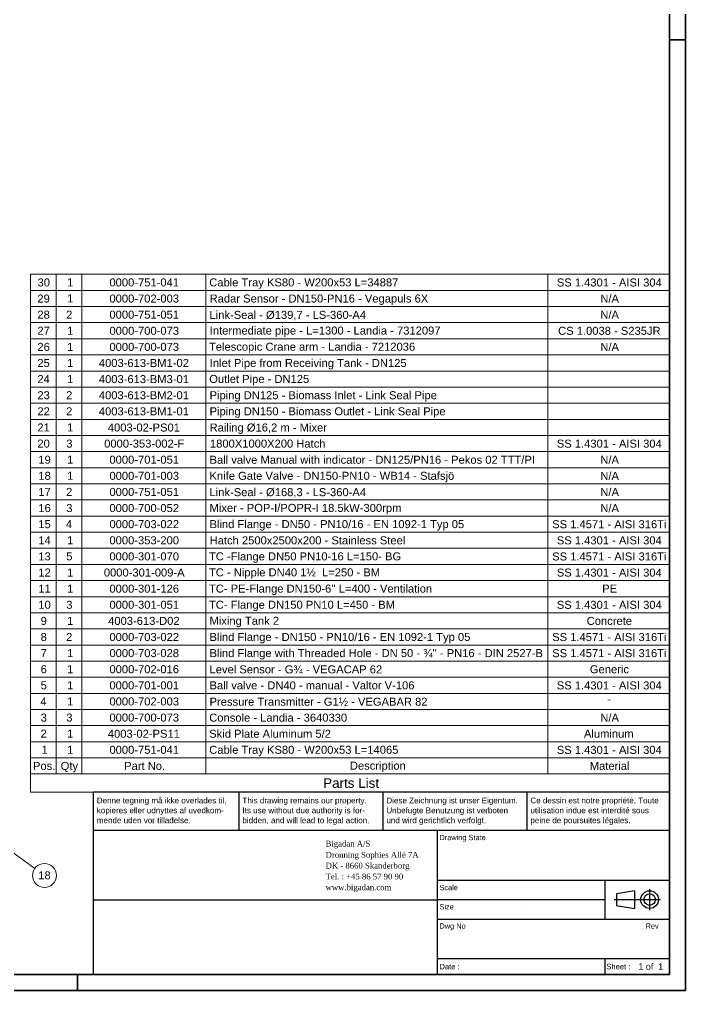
# Model space of a CAD drawing. Header units: millimetres. Extents: x 0 to 42050, y 0 to 29700.
# Drawn here: x 31641 to 42050, y 0 to 15171 of the extents above; entities that cross this region are included whole.
import ezdxf
from ezdxf.enums import TextEntityAlignment as Align

# ---------------------------------------------------------------- set-up
doc = ezdxf.new("R2018")
doc.units = ezdxf.units.MM
doc.header["$LTSCALE"] = 50
doc.layers.get('0').update_dxf_attribs({"lineweight": 18})
for name, color, linetype, lineweight in [('Border', 7, 'Continuous', 35), ('Symbol', 7, 'Continuous', 18), ('Title', 7, 'Continuous', 25)]:
    doc.layers.add(name, color=color, linetype=linetype, lineweight=lineweight)
doc.styles.add('Note Text', font='arial.ttf')
doc.styles.get("Standard").update_dxf_attribs({"font": 'arial.ttf'})
doc.styles.add('Text Style150', font='arial.ttf')
doc.styles.add('Text Style72', font='arial.ttf')
doc.styles.add('Text Style85', font='times.ttf')
doc.styles.add('Title', font='arial.ttf')
doc.styles.add('Title150', font='arial.ttf')
doc.styles.add('Title200', font='arial.ttf')

# ---------------------------------------------------------------- blocks, each defined once
blk = doc.blocks.new('Borders Bigadan Border')
at = {"layer": 'Border'}
for p, q in [((841, 594), (841, 0)), ((836, 5), (836, 589)), ((841, 297), (836, 297)), ((20, 5), (836, 5)), ((651, 5), (651, 0)), ((841, 0), (0, 0))]:
    blk.add_line(p, q, dxfattribs=at)
blk = doc.blocks.new('Title Blocks Title')
at = {"layer": 'Title'}
for p, q in [((205, 62), (25, 62)), ((25, 50), (25, 62)), ((70.5, 50), (70.5, 62)), ((115.5, 50), (115.5, 62)), ((160.5, 50), (160.5, 62)), ((205, 50), (25, 50)), ((25, 5), (25, 50)), ((132.5, 5), (132.5, 50)), ((205, 34.36), (132.5, 34.36)), ((184.74, 34.36), (184.74, 22.36)), ((25, 28.36), (132.5, 28.36)), ((184.74, 28.36), (132.5, 28.36)), ((132.5, 22.36), (205, 22.36)), ((132.5, 10), (205, 10)), ((184.74, 10), (184.74, 5))]:
    blk.add_line(p, q, dxfattribs=at)
at = {"layer": 'Title', "lineweight": 25}
for p, q in [((194.05, 31.19), (188.45, 30.23)), ((194.05, 31.19), (194.05, 25.67)), ((198.77, 31.7), (198.77, 25.16)), ((187.65, 28.43), (202.19, 28.43)), ((188.45, 30.23), (188.45, 26.63)), ((188.45, 26.63), (194.05, 25.67))]:
    blk.add_line(p, q, dxfattribs=at)
for radius in [2.76, 1.8]:
    blk.add_circle((198.77, 28.43), radius, dxfattribs=at)
at = {"layer": 'Title'}
for s, height, style, p in [('Denne tegning må ikke overlades til,', 1.8, 'Text Style72', (26, 58.5)), ('This drawing remains our property.', 1.8, 'Text Style72', (71.5, 58.5)), ('Diese Zeichnung ist unser Eigentum.', 1.8, 'Text Style72', (116.5, 58.5)), ('Ce dessin est notre propriété. Toute', 1.8, 'Text Style72', (161.5, 58.5)), ('kopieres eller udnyttes af uvedkom-', 1.8, 'Text Style72', (26, 55.4)), ('Its use without due authority is for-', 1.8, 'Text Style72', (71.5, 55.4)), ('Unbefugte Benutzung ist verboten', 1.8, 'Text Style72', (116.5, 55.4)), ('utilisation indue est interdité sous', 1.8, 'Text Style72', (161.5, 55.4)), ('mende uden vor tilladelse.', 1.8, 'Text Style72', (26, 52.3)), ('bidden, and will lead to legal action.', 1.8, 'Text Style72', (71.5, 52.3)), ('und wird gerichtlich verfolgt.', 1.8, 'Text Style72', (116.5, 52.3)), ('peine de poursuites légales.', 1.8, 'Text Style72', (161.5, 52.3)), ('Drawing State', 1.65, 'Title150', (133.08, 47)), ('Bigadan A/S', 1.8, 'Text Style85', (97.5, 45.01)), ('Dronning Sophies Allé 7A', 1.8, 'Text Style85', (97.5, 41.51)), ('DK - 8660 Skanderborg', 1.8, 'Text Style85', (97.5, 38.13)), ('Tel. : +45 86 57 90 90', 1.8, 'Text Style85', (97.5, 34.74)), ('www.bigadan.com', 1.8, 'Text Style85', (97.5, 31.36)), ('Scale', 1.65, 'Title150', (133.08, 31.36)), ('Size', 1.65, 'Title150', (133.08, 25.36)), ('Dwg No', 1.65, 'Title150', (133.08, 19.36)), ('Rev', 1.65, 'Title150', (197.5, 19.36))]:
    blk.add_text(s, height=height, dxfattribs=dict(at, style=style)).set_placement(p)
at = {"layer": 'Title', "style": 'Text Style150'}
for s, p in [('Date :', (133.08, 7.5)), ('Sheet :', (185.24, 7.5))]:
    blk.add_text(s, height=1.7, dxfattribs=at).set_placement(p, align=Align.MIDDLE_LEFT)
at = {"layer": 'Title', "style": 'Title200'}
blk.add_text('1 of  1', height=2, dxfattribs=at).set_placement((203, 7.5), align=Align.MIDDLE_RIGHT)
at = {"layer": 'Title', "color": 1, "true_color": 0xff0000, "insert": (169, 47.68), "char_height": 2.5, "width": 40, "attachment_point": 5, "style": 'Note Text'}
blk.add_mtext('\\fArial|b0|i0; ', dxfattribs=at)
at = {"layer": 'Title', "color": 1, "lineweight": 5, "true_color": 0xff0000, "flags": 253}
blk.add_attdef('STATUS', text='', height=6.2, dxfattribs=at).set_placement((169, 40.36), align=Align.MIDDLE_CENTER)
at = {"layer": 'Title', "lineweight": 30, "flags": 104}
for tag, height, p in [('Initial_View_Scale', 2.39, (158.62, 31.36)), ('Sheet_Size', 2.4, (158.62, 25.36)), ('REVISION_NUMBER', 3.5, (200, 15)), ('CREATION_DATE', 2, (157.5, 7.5))]:
    blk.add_attdef(tag, text='', height=height, dxfattribs=at).set_placement(p, align=Align.MIDDLE_CENTER)
for tag, p in [('PROJECT', (27.5, 24.3)), ('TITLE', (27.5, 17.3)), ('DESCRIPTION', (27.5, 10.3))]:
    blk.add_attdef(tag, text='', height=2.8, dxfattribs=at).set_placement(p, align=Align.TOP_LEFT)
blk.add_attdef('PART_NUMBER', text='', height=3.5, dxfattribs=at).set_placement((135.5, 15), align=Align.MIDDLE_LEFT)
blk = doc.blocks.new('Parts List')
at = {"layer": 'Symbol'}
for p, q in [((836, 223.78), (636.27, 223.78)), ((636.27, 223.78), (636.27, 72.72)), ((644.27, 223.78), (644.27, 72.72)), ((652.27, 223.78), (652.27, 72.72)), ((691.06, 223.78), (691.06, 72.72)), ((798, 223.78), (798, 72.72)), ((836, 223.78), (836, 72.72)), ((836, 218.75), (636.27, 218.75)), ((836, 213.71), (636.27, 213.71)), ((836, 208.68), (636.27, 208.68)), ((836, 203.64), (636.27, 203.64)), ((836, 198.61), (636.27, 198.61)), ((836, 193.57), (636.27, 193.57)), ((836, 188.54), (636.27, 188.54)), ((836, 183.5), (636.27, 183.5)), ((836, 178.46), (636.27, 178.46)), ((836, 173.43), (636.27, 173.43)), ((836, 168.39), (636.27, 168.39)), ((836, 163.36), (636.27, 163.36)), ((836, 158.32), (636.27, 158.32)), ((836, 153.29), (636.27, 153.29)), ((836, 148.25), (636.27, 148.25)), ((836, 143.22), (636.27, 143.22)), ((836, 138.18), (636.27, 138.18)), ((836, 133.14), (636.27, 133.14)), ((836, 128.11), (636.27, 128.11)), ((836, 123.07), (636.27, 123.07)), ((836, 118.04), (636.27, 118.04)), ((836, 113), (636.27, 113)), ((836, 107.97), (636.27, 107.97)), ((836, 102.93), (636.27, 102.93)), ((836, 97.9), (636.27, 97.9)), ((836, 92.86), (636.27, 92.86)), ((836, 87.82), (636.27, 87.82)), ((836, 82.79), (636.27, 82.79)), ((836, 77.75), (636.27, 77.75)), ((836, 72.72), (636.27, 72.72)), ((636.27, 67.68), (636.27, 72.72)), ((644.27, 67.68), (644.27, 72.72)), ((652.27, 67.68), (652.27, 72.72)), ((691.06, 67.68), (691.06, 72.72)), ((798, 67.68), (798, 72.72)), ((836, 67.68), (836, 72.72)), ((636.27, 62), (636.27, 67.68)), ((836, 67.68), (636.27, 67.68)), ((836, 62), (836, 67.68)), ((836, 62), (636.27, 62))]:
    blk.add_line(p, q, dxfattribs=at)
at = {"layer": 'Symbol', "color": 7, "attachment_point": 7}
for s, insert, char_height, style in [('30', (638.48, 219.97), 2.5, 'Note Text'), ('1', (647.7, 220.01), 2.5, 'Note Text'), ('0000-751-041', (660.95, 219.97), 2.5, 'Note Text'), ('Cable Tray KS80 - W200x53 L=34887', (692.14, 219.26), 2.5, 'Note Text'), ('SS 1.4301 - AISI 304', (800.76, 219.95), 2.5, 'Note Text'), ('29', (638.43, 214.93), 2.5, 'Note Text'), ('1', (647.7, 214.98), 2.5, 'Note Text'), ('0000-702-003', (660.95, 214.93), 2.5, 'Note Text'), ('Radar Sensor - DN150-PN16 - Vegapuls 6X', (692.25, 214.22), 2.5, 'Note Text'), ('N/A', (814.36, 214.92), 2.5, 'Note Text'), ('28', (638.43, 209.9), 2.5, 'Note Text'), ('2', (647.41, 209.94), 2.5, 'Note Text'), ('0000-751-051', (660.95, 209.9), 2.5, 'Note Text'), ('Link-Seal - Ø139,7 - LS-360-A4', (692.23, 209.4), 2.5, 'Note Text'), ('N/A', (814.36, 209.88), 2.5, 'Note Text'), ('27', (638.43, 204.9), 2.5, 'Note Text'), ('1', (647.7, 204.9), 2.5, 'Note Text'), ('0000-700-073', (660.95, 204.86), 2.5, 'Note Text'), ('Intermediate pipe - L=1300 - Landia - 7312097', (692.3, 204.21), 2.5, 'Note Text'), ('CS 1.0038 - S235JR', (801.17, 204.85), 2.5, 'Note Text'), ('26', (638.43, 199.83), 2.5, 'Note Text'), ('1', (647.7, 199.87), 2.5, 'Note Text'), ('0000-700-073', (660.95, 199.83), 2.5, 'Note Text'), ('Telescopic Crane arm - Landia - 7212036', (692.05, 199.16), 2.5, 'Note Text'), ('N/A', (814.36, 199.81), 2.5, 'Note Text'), ('25', (638.43, 194.79), 2.5, 'Note Text'), ('1', (647.7, 194.83), 2.5, 'Note Text'), ('4003-613-BM1-02', (657.64, 194.79), 2.5, 'Note Text'), ('Inlet Pipe from Receiving Tank - DN125', (692.3, 194.08), 2.5, 'Note Text'), ('24', (638.43, 189.8), 2.5, 'Note Text'), ('1', (647.7, 189.8), 2.5, 'Note Text'), ('4003-613-BM3-01', (657.64, 189.76), 2.5, 'Note Text'), ('Outlet Pipe - DN125', (692.14, 189.09), 2.5, 'Note Text'), ('23', (638.43, 184.72), 2.5, 'Note Text'), ('2', (647.41, 184.76), 2.5, 'Note Text'), ('4003-613-BM2-01', (657.64, 184.72), 2.5, 'Note Text'), ('Piping DN125 - Biomass Inlet - Link Seal Pipe', (692.24, 184.01), 2.5, 'Note Text'), ('22', (638.43, 179.73), 2.5, 'Note Text'), ('2', (647.41, 179.73), 2.5, 'Note Text'), ('4003-613-BM1-01', (657.64, 179.69), 2.5, 'Note Text'), ('Piping DN150 - Biomass Outlet - Link Seal Pipe', (692.24, 178.98), 2.5, 'Note Text'), ('21', (638.43, 174.69), 2.5, 'Note Text'), ('1', (647.7, 174.69), 2.5, 'Note Text'), ('4003-02-PS01', (660.45, 174.63), 2.5, 'Note Text'), ('Railing Ø16,2 m - Mixer', (692.25, 173.92), 2.5, 'Note Text'), ('20', (638.43, 169.61), 2.5, 'Note Text'), ('3', (647.45, 169.61), 2.5, 'Note Text'), ('0000-353-002-F', (659.3, 169.61), 2.5, 'Note Text'), ('1800X1000X200 Hatch', (692.36, 169.61), 2.5, 'Note Text'), ('SS 1.4301 - AISI 304', (800.76, 169.6), 2.5, 'Note Text'), ('19', (638.73, 164.58), 2.5, 'Note Text'), ('1', (647.7, 164.62), 2.5, 'Note Text'), ('0000-701-051', (660.95, 164.58), 2.5, 'Note Text'), ('Ball valve Manual with indicator - DN125/PN16 - Pekos 02 TTT/PI', (692.23, 164.56), 2.5, 'Note Text'), ('N/A', (814.36, 164.56), 2.5, 'Note Text'), ('18', (638.73, 159.54), 2.5, 'Note Text'), ('1', (647.7, 159.58), 2.5, 'Note Text'), ('0000-701-003', (660.95, 159.54), 2.5, 'Note Text'), ('Knife Gate Valve - DN150-PN10 - WB14 - Stafsjö', (692.23, 158.83), 2.5, 'Note Text'), ('N/A', (814.36, 159.53), 2.5, 'Note Text'), ('17', (638.73, 154.55), 2.5, 'Note Text'), ('2', (647.41, 154.55), 2.5, 'Note Text'), ('0000-751-051', (660.95, 154.51), 2.5, 'Note Text'), ('Link-Seal - Ø168,3 - LS-360-A4', (692.23, 154.01), 2.5, 'Note Text'), ('N/A', (814.36, 154.49), 2.5, 'Note Text'), ('16', (638.73, 149.47), 2.5, 'Note Text'), ('3', (647.45, 149.47), 2.5, 'Note Text'), ('0000-700-052', (660.95, 149.47), 2.5, 'Note Text'), ('Mixer - POP-I/POPR-I 18.5kW-300rpm', (692.23, 148.8), 2.5, 'Note Text'), ('N/A', (814.36, 149.46), 2.5, 'Note Text'), ('15', (638.73, 144.44), 2.5, 'Note Text'), ('4', (647.35, 144.48), 2.5, 'Note Text'), ('0000-703-022', (660.95, 144.44), 2.5, 'Note Text'), ('Blind Flange - DN50 - PN10/16 - EN 1092-1 Typ 05', (692.23, 143.73), 2.5, 'Note Text'), ('SS 1.4571 - AISI 316Ti', (799.31, 144.42), 2.5, 'Note Text'), ('14', (638.73, 139.44), 2.5, 'Note Text'), ('1', (647.7, 139.44), 2.5, 'Note Text'), ('0000-353-200', (660.95, 139.4), 2.5, 'Note Text'), ('Hatch 2500x2500x200 - Stainless Steel', (692.26, 139.38), 2.5, 'Note Text'), ('SS 1.4301 - AISI 304', (800.76, 139.38), 2.5, 'Note Text'), ('13', (638.73, 134.37), 2.5, 'Note Text'), ('5', (647.45, 134.39), 2.5, 'Note Text'), ('0000-301-070', (660.95, 134.37), 2.5, 'Note Text'), ('TC -Flange DN50 PN10-16 L=150- BG', (692.05, 133.66), 2.5, 'Note Text'), ('SS 1.4571 - AISI 316Ti', (799.31, 134.35), 2.5, 'Note Text'), ('12', (638.73, 129.37), 2.5, 'Note Text'), ('1', (647.7, 129.37), 2.5, 'Note Text'), ('0000-301-009-A', (659.2, 129.33), 2.5, 'Note Text'), ('TC - Nipple DN40 1½  L=250 - BM', (692.05, 128.66), 2.5, 'Note Text'), ('SS 1.4301 - AISI 304', (800.76, 129.31), 2.5, 'Note Text'), ('11', (638.73, 124.34), 2.5, 'Note Text'), ('1', (647.7, 124.34), 2.5, 'Note Text'), ('0000-301-126', (660.95, 124.29), 2.5, 'Note Text'), ("TC- PE-Flange DN150-6'' L=400 - Ventilation", (692.05, 123.59), 2.5, 'Note Text'), ('PE', (814.95, 124.34), 2.5, 'Note Text'), ('10', (638.73, 119.26), 2.5, 'Note Text'), ('3', (647.45, 119.26), 2.5, 'Note Text'), ('0000-301-051', (660.95, 119.26), 2.5, 'Note Text'), ('TC- Flange DN150 PN10 L=450 - BM', (692.05, 118.55), 2.5, 'Note Text'), ('SS 1.4301 - AISI 304', (800.76, 119.24), 2.5, 'Note Text'), ('9', (639.45, 114.22), 2.5, 'Note Text'), ('1', (647.7, 114.27), 2.5, 'Note Text'), ('4003-613-D02', (660.55, 114.22), 2.5, 'Note Text'), ('Mixing Tank 2', (692.23, 113.53), 2.5, 'Note Text'), ('Concrete', (810.1, 114.21), 2.5, 'Note Text'), ('8', (639.45, 109.19), 2.5, 'Note Text'), ('2', (647.41, 109.23), 2.5, 'Note Text'), ('0000-703-022', (660.95, 109.19), 2.5, 'Note Text'), ('Blind Flange - DN150 - PN10/16 - EN 1092-1 Typ 05', (692.23, 108.48), 2.5, 'Note Text'), ('SS 1.4571 - AISI 316Ti', (799.31, 109.17), 2.5, 'Note Text'), ('7', (639.47, 104.22), 2.5, 'Note Text'), ('1', (647.7, 104.19), 2.5, 'Note Text'), ('0000-703-028', (660.95, 104.15), 2.5, 'Note Text'), ("Blind Flange with Threaded Hole - DN 50 - ¾'' - PN16 - DIN 2527-B", (692.23, 103.44), 2.5, 'Note Text'), ('SS 1.4571 - AISI 316Ti', (799.31, 104.14), 2.5, 'Note Text'), ('6', (639.44, 99.12), 2.5, 'Note Text'), ('1', (647.7, 99.16), 2.5, 'Note Text'), ('0000-702-016', (660.95, 99.12), 2.5, 'Note Text'), ('Level Sensor - G¾ - VEGACAP 62', (692.23, 99.04), 2.5, 'Note Text'), ('Generic', (811.08, 99.1), 2.5, 'Note Text'), ('5', (639.45, 94.1), 2.5, 'Note Text'), ('1', (647.7, 94.12), 2.5, 'Note Text'), ('0000-701-001', (660.95, 94.08), 2.5, 'Note Text'), ('Ball valve - DN40 - manual - Valtor V-106', (692.23, 94.08), 2.5, 'Note Text'), ('SS 1.4301 - AISI 304', (800.76, 94.06), 2.5, 'Note Text'), ('4', (639.35, 89.09), 2.5, 'Note Text'), ('1', (647.7, 89.09), 2.5, 'Note Text'), ('0000-702-003', (660.95, 89.05), 2.5, 'Note Text'), ('Pressure Transmitter - G1½ - VEGABAR 82', (692.24, 88.97), 2.5, 'Note Text'), ('-', (816.53, 89.81), 2.5, 'Note Text'), ('3', (639.45, 84.01), 2.5, 'Note Text'), ('3', (647.45, 84.01), 2.5, 'Note Text'), ('0000-700-073', (660.95, 84.01), 2.5, 'Note Text'), ('Console - Landia - 3640330', (692.14, 83.99), 2.5, 'Note Text'), ('N/A', (814.36, 83.99), 2.5, 'Note Text'), ('2', (639.41, 79.02), 2.5, 'Note Text'), ('1', (647.7, 79.02), 2.5, 'Note Text'), ('4003-02-PS11', (660.45, 78.96), 2.5, 'Note Text'), ('Skid Plate Aluminum 5/2', (692.13, 78.96), 2.5, 'Note Text'), ('Aluminum', (809.23, 78.98), 2.5, 'Note Text'), ('1', (639.7, 73.98), 2.5, 'Note Text'), ('1', (647.7, 73.98), 2.5, 'Note Text'), ('0000-751-041', (660.95, 73.94), 2.5, 'Note Text'), ('Cable Tray KS80 - W200x53 L=14065', (692.14, 73.23), 2.5, 'Note Text'), ('SS 1.4301 - AISI 304', (800.76, 73.92), 2.5, 'Note Text'), ('Pos.', (637.06, 68.91), 2.5, 'Note Text'), ('Qty', (645.71, 68.19), 2.5, 'Note Text'), ('Part No.', (665.54, 68.91), 2.5, 'Note Text'), ('Description', (736.08, 68.26), 2.5, 'Note Text'), ('Material', (811.06, 68.91), 2.5, 'Note Text'), ('Parts List', (727.74, 63.29), 3, 'Title')]:
    blk.add_mtext(s, dxfattribs=dict(at, insert=insert, char_height=char_height, style=style))
blk = doc.blocks.new('Balloon38')
at = {"layer": 'Symbol'}
for p, q in [((624.13, 47.91), (622.11, 49.38)), ((624.42, 48.31), (622.11, 49.38)), ((622.11, 49.38), (623.84, 47.5)), ((623.84, 47.5), (624.42, 48.31)), ((624.13, 47.91), (637.62, 38.15))]:
    blk.add_line(p, q, dxfattribs=at)
at = {"layer": 'Symbol', "flags": 128}
blk.add_lwpolyline([(624.42, 48.31), (622.11, 49.38), (623.84, 47.5), (624.42, 48.31)], dxfattribs=at)
at = {"layer": 'Symbol'}
blk.add_circle((640.65, 35.96), 3.75, dxfattribs=at)
blk.add_solid([(624.42, 48.31), (622.11, 49.38), (623.84, 47.5), (624.42, 48.31)], dxfattribs=at)
at = {"layer": 'Symbol', "insert": (640.65, 35.98), "char_height": 2.5, "attachment_point": 5, "style": 'Note Text'}
blk.add_mtext('18', dxfattribs=at)

msp = doc.modelspace()

# ---------------------------------------------------------------- block references
at = {"xscale": 50, "yscale": 50, "zscale": 50}
msp.add_blockref('Borders Bigadan Border', (0, 0), dxfattribs=at)
ref = msp.add_blockref('Title Blocks Title', (31550, 0), dxfattribs=dict(xscale=50, yscale=50, zscale=50))
lines = msp.add_mtext('4003-613-A02', dxfattribs={"layer": 'Title', "insert": (38325, 750), "char_height": 2.5, "attachment_point": 1})
ref.add_attrib('PART_NUMBER', '', (38325, 750), dxfattribs={"flags": 104}).embed_mtext(lines)
lines = msp.add_mtext('26-11-2024', dxfattribs={"layer": 'Title', "insert": (39425, 375), "char_height": 2.5, "attachment_point": 1})
ref.add_attrib('CREATION_DATE', '', (39425, 375), dxfattribs={"flags": 104}).embed_mtext(lines)
lines = msp.add_mtext('Mixing Area 02 ', dxfattribs={"layer": 'Title', "insert": (32925, 865), "char_height": 2.5, "attachment_point": 1})
ref.add_attrib('TITLE', '', (32925, 865), dxfattribs={"flags": 104}).embed_mtext(lines)
lines = msp.add_mtext('Mixing Tank 2', dxfattribs={"layer": 'Title', "insert": (32925, 515), "char_height": 2.5, "attachment_point": 1})
ref.add_attrib('DESCRIPTION', '', (32925, 515), dxfattribs={"flags": 104}).embed_mtext(lines)
lines = msp.add_mtext('4003 - Nurmo Bioenergia', dxfattribs={"layer": 'Title', "insert": (32925, 1215), "char_height": 2.5, "attachment_point": 1})
ref.add_attrib('PROJECT', '', (32925, 1215), dxfattribs={"flags": 104}).embed_mtext(lines)
lines = msp.add_mtext('A1 (594x841 mm)', dxfattribs={"layer": 'Title', "insert": (39481, 1268), "char_height": 2.5, "attachment_point": 1})
ref.add_attrib('Sheet_Size', '', (39481, 1268), dxfattribs={"flags": 104}).embed_mtext(lines)
lines = msp.add_mtext('1 : 50', dxfattribs={"layer": 'Title', "insert": (39481, 1568), "char_height": 2.5, "attachment_point": 1})
ref.add_attrib('Initial_View_Scale', '', (39481, 1568), dxfattribs={"flags": 104}).embed_mtext(lines)
lines = msp.add_mtext('-', dxfattribs={"layer": 'Title', "insert": (41550, 750), "char_height": 2.5, "attachment_point": 1})
ref.add_attrib('REVISION_NUMBER', '', (41550, 750), dxfattribs={"flags": 104}).embed_mtext(lines)
at = {"layer": 'Symbol', "xscale": 50, "yscale": 50, "zscale": 50}
for name in ['Parts List', 'Balloon38']:
    msp.add_blockref(name, (0, 0), dxfattribs=at)

doc.saveas('drawing.dxf')
